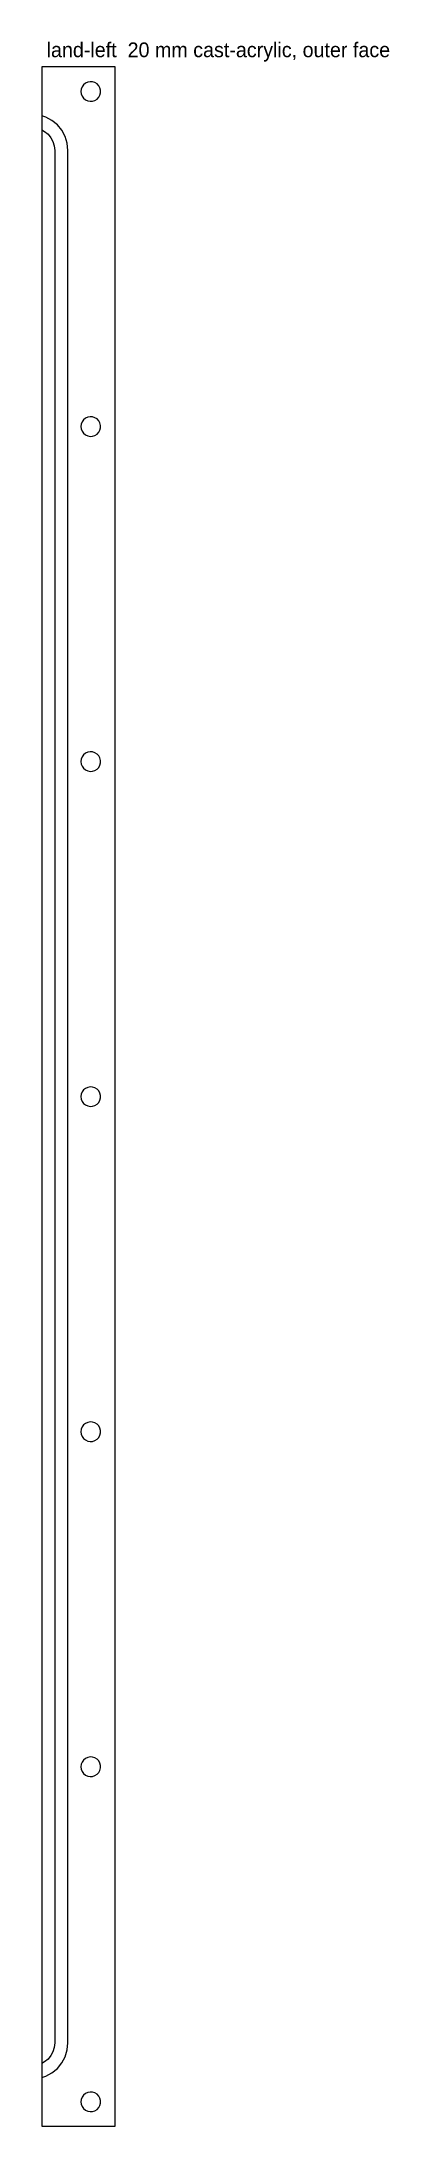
# Model space of a CAD drawing. Header units: millimetres. Extents: x 0 to 142, y 0 to 850.
import ezdxf

# ---------------------------------------------------------------- set-up
doc = ezdxf.new("R2010")
doc.units = ezdxf.units.MM
for name, color, linetype in [('CUT_OUTSIDE', 1, 'Continuous'), ('NOTES', 7, 'Continuous'), ('POCKET_12MM', 3, 'Continuous'), ('POCKET_3MM', 3, 'Continuous')]:
    doc.layers.add(name, color=color, linetype=linetype)

msp = doc.modelspace()

# ---------------------------------------------------------------- linework, layer by layer
at = {"layer": 'CUT_OUTSIDE'}
msp.add_lwpolyline([(0, 0), (30, 0), (30, 840), (0, 840), (0, 0)], close=True, dxfattribs=at)
at = {"layer": 'POCKET_12MM'}
for points in [[(16, 830), (16.13, 829.01), (16.49, 828.07), (17.08, 827.26), (17.86, 826.62), (18.76, 826.2), (19.75, 826.01), (20.75, 826.07), (21.7, 826.38), (22.55, 826.92), (23.24, 827.65), (23.72, 828.53), (23.97, 829.5), (23.97, 830.5), (23.72, 831.47), (23.24, 832.35), (22.55, 833.08), (21.7, 833.62), (20.75, 833.93), (19.75, 833.99), (18.76, 833.8), (17.86, 833.38), (17.08, 832.74), (16.49, 831.93), (16.13, 830.99), (16, 830)], [(16, 693.33), (16.13, 692.34), (16.49, 691.41), (17.08, 690.6), (17.86, 689.96), (18.76, 689.53), (19.75, 689.34), (20.75, 689.4), (21.7, 689.71), (22.55, 690.25), (23.24, 690.98), (23.72, 691.86), (23.97, 692.83), (23.97, 693.83), (23.72, 694.81), (23.24, 695.68), (22.55, 696.42), (21.7, 696.95), (20.75, 697.26), (19.75, 697.33), (18.76, 697.14), (17.86, 696.71), (17.08, 696.07), (16.49, 695.26), (16.13, 694.33), (16, 693.33)], [(16, 556.67), (16.13, 555.67), (16.49, 554.74), (17.08, 553.93), (17.86, 553.29), (18.76, 552.86), (19.75, 552.67), (20.75, 552.74), (21.7, 553.05), (22.55, 553.58), (23.24, 554.32), (23.72, 555.19), (23.97, 556.17), (23.97, 557.17), (23.72, 558.14), (23.24, 559.02), (22.55, 559.75), (21.7, 560.29), (20.75, 560.6), (19.75, 560.66), (18.76, 560.47), (17.86, 560.04), (17.08, 559.4), (16.49, 558.59), (16.13, 557.66), (16, 556.67)], [(16, 420), (16.13, 419.01), (16.49, 418.07), (17.08, 417.26), (17.86, 416.62), (18.76, 416.2), (19.75, 416.01), (20.75, 416.07), (21.7, 416.38), (22.55, 416.92), (23.24, 417.65), (23.72, 418.53), (23.97, 419.5), (23.97, 420.5), (23.72, 421.47), (23.24, 422.35), (22.55, 423.08), (21.7, 423.62), (20.75, 423.93), (19.75, 423.99), (18.76, 423.8), (17.86, 423.38), (17.08, 422.74), (16.49, 421.93), (16.13, 420.99), (16, 420)], [(16, 283.33), (16.13, 282.34), (16.49, 281.41), (17.08, 280.6), (17.86, 279.96), (18.76, 279.53), (19.75, 279.34), (20.75, 279.4), (21.7, 279.71), (22.55, 280.25), (23.24, 280.98), (23.72, 281.86), (23.97, 282.83), (23.97, 283.83), (23.72, 284.81), (23.24, 285.68), (22.55, 286.42), (21.7, 286.95), (20.75, 287.26), (19.75, 287.33), (18.76, 287.14), (17.86, 286.71), (17.08, 286.07), (16.49, 285.26), (16.13, 284.33), (16, 283.33)], [(16, 146.67), (16.13, 145.67), (16.49, 144.74), (17.08, 143.93), (17.86, 143.29), (18.76, 142.86), (19.75, 142.67), (20.75, 142.74), (21.7, 143.05), (22.55, 143.58), (23.24, 144.32), (23.72, 145.19), (23.97, 146.17), (23.97, 147.17), (23.72, 148.14), (23.24, 149.02), (22.55, 149.75), (21.7, 150.29), (20.75, 150.6), (19.75, 150.66), (18.76, 150.47), (17.86, 150.04), (17.08, 149.4), (16.49, 148.59), (16.13, 147.66), (16, 146.67)], [(16, 10), (16.13, 9.01), (16.49, 8.07), (17.08, 7.26), (17.86, 6.62), (18.76, 6.2), (19.75, 6.01), (20.75, 6.07), (21.7, 6.38), (22.55, 6.92), (23.24, 7.65), (23.72, 8.53), (23.97, 9.5), (23.97, 10.5), (23.72, 11.47), (23.24, 12.35), (22.55, 13.08), (21.7, 13.62), (20.75, 13.93), (19.75, 13.99), (18.76, 13.8), (17.86, 13.38), (17.08, 12.74), (16.49, 11.93), (16.13, 10.99), (16, 10)]]:
    msp.add_lwpolyline(points, close=True, dxfattribs=at)
at = {"layer": 'POCKET_3MM'}
msp.add_lwpolyline([(0, 820.07), (0, 814.36), (1.17, 813.73), (2.58, 812.58), (3.73, 811.17), (4.59, 809.56), (5.12, 807.81), (5.3, 806), (5.3, 34), (5.12, 32.19), (4.59, 30.44), (3.73, 28.83), (2.58, 27.42), (1.17, 26.27), (0, 25.64), (0, 19.93), (1.63, 20.42), (4.17, 21.78), (6.39, 23.61), (8.22, 25.83), (9.58, 28.37), (10.42, 31.13), (10.7, 34), (10.7, 806), (10.42, 808.87), (9.58, 811.63), (8.22, 814.17), (6.39, 816.39), (4.17, 818.22), (1.63, 819.58), (0, 820.07)], close=True, dxfattribs=at)

# ---------------------------------------------------------------- texts
at = {"layer": 'NOTES'}
msp.add_text('land-left  20 mm cast-acrylic, outer face', height=6, dxfattribs=at).set_placement((2, 844))

doc.saveas('drawing.dxf')
